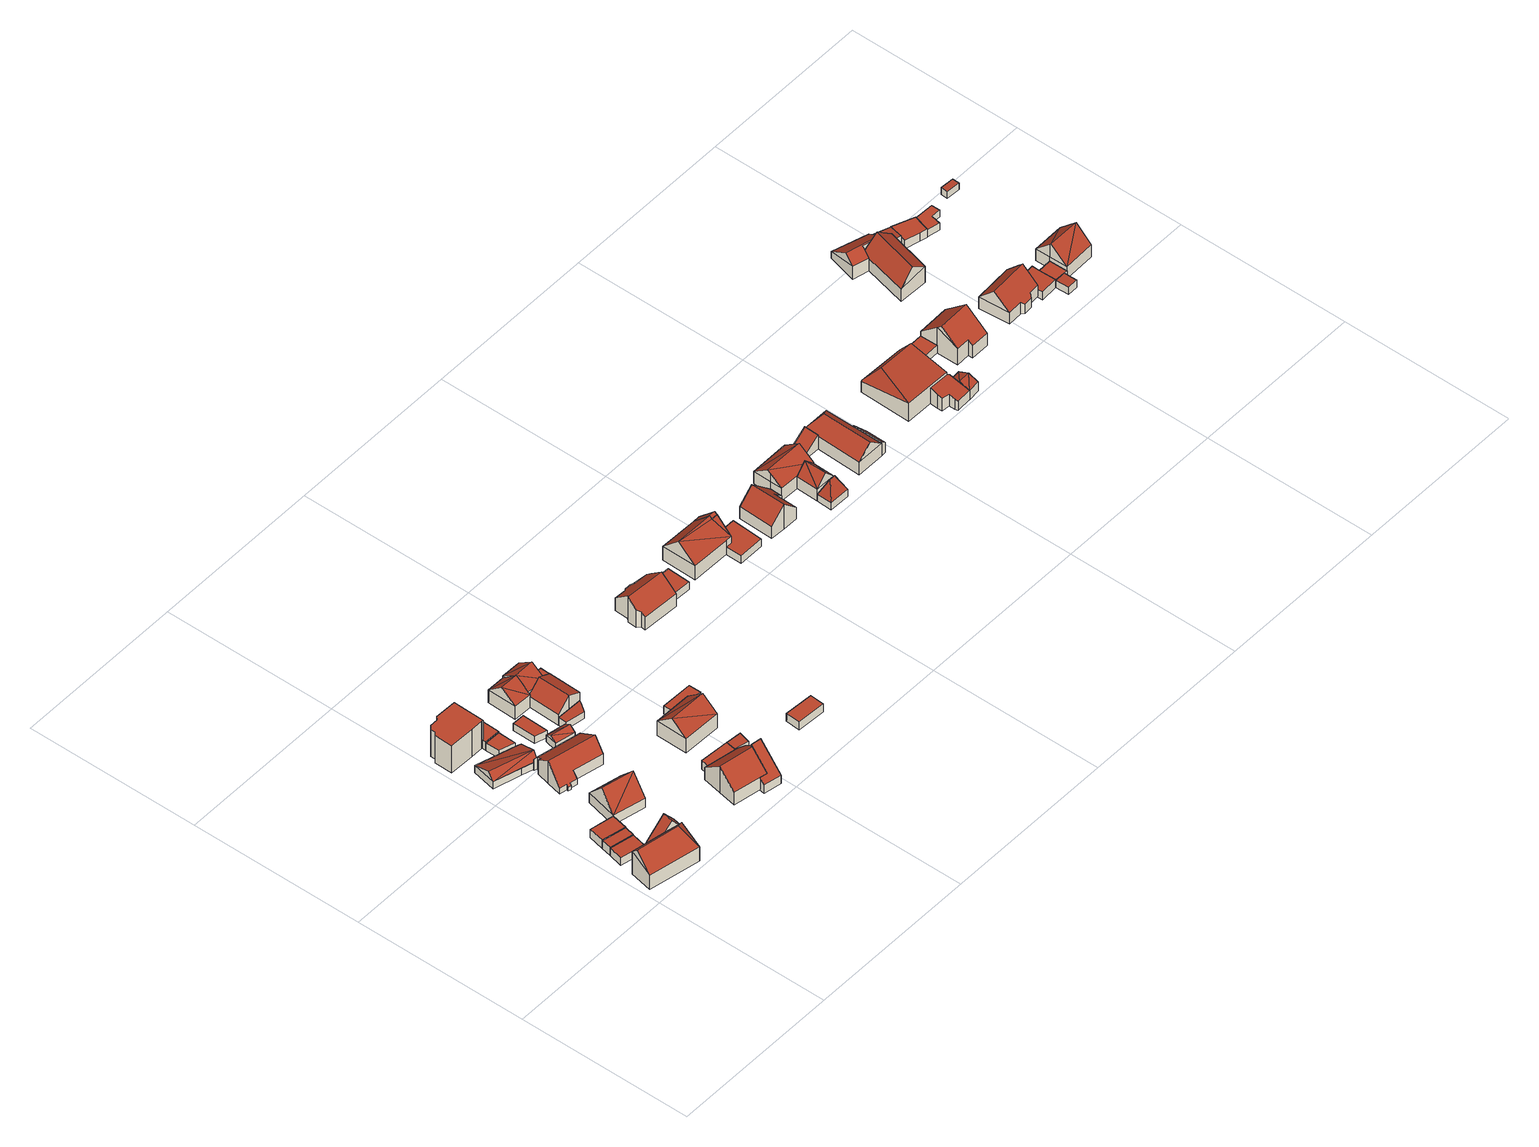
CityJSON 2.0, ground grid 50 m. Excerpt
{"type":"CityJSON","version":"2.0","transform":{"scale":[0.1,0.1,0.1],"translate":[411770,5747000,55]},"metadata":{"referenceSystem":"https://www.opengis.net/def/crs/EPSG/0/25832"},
"CityObjects":{
"building1":{"type":"Building","attributes":{"Gemeindeschluessel":"05570040","Geometrietyp2DReferenz":"3000","function":"31001_1000"},"address":[{"country":"Germany","locality":"Sendenhorst","thoroughfareNumber":"6","thoroughfareName":"Auf der Bree"}],"children":["building1-1","building1-2"]},
"building1-1":{"type":"BuildingPart","attributes":{"roofType":"5000","measuredHeight":9.35},"parents":["building1"],"geometry":[{"type":"Solid","lod":"2","boundaries":[[[[0,1,2,3,4]],[[5,6,1,0]],[[7,8,6,5]],[[4,9,0]],[[5,10,7]],[[11,12,7,10,9,4]],[[0,9,10,5]],[[13,2,1,6,8]],[[3,11,4]],[[14,13,8,7,12]],[[2,13,14,3]],[[3,14,12,11]]]],"semantics":{"surfaces":[{"type":"WallSurface"},{"type":"RoofSurface"},{"type":"GroundSurface"},{"type":"ClosureSurface"}],"values":[[0,0,0,1,0,1,1,2,0,0,3,3]]}}]},
"building1-2":{"type":"BuildingPart","attributes":{"roofType":"3100","measuredHeight":9.95},"parents":["building1"],"geometry":[{"type":"Solid","lod":"2","boundaries":[[[[15,16,13,14]],[[17,18,16,15]],[[3,2,18,17]],[[15,19,17]],[[14,12,20,19,15]],[[17,19,20,11,3]],[[16,18,2,13]],[[13,2,3,14]],[[20,12,11]],[[11,12,14,3]]]],"semantics":{"surfaces":[{"type":"WallSurface"},{"type":"RoofSurface"},{"type":"GroundSurface"},{"type":"ClosureSurface"}],"values":[[0,0,0,0,1,1,2,3,0,3]]}}]},
"building2":{"type":"Building","attributes":{"Gemeindeschluessel":"05570040","Geometrietyp2DReferenz":"3000","function":"31001_2460","roofType":"1000","measuredHeight":2.46},"geometry":[{"type":"Solid","lod":"2","boundaries":[[[[21,22,23,24]],[[25,26,22,21]],[[27,28,26,25]],[[24,23,28,27]],[[25,21,24,27]],[[22,26,28,23]]]],"semantics":{"surfaces":[{"type":"WallSurface"},{"type":"RoofSurface"},{"type":"GroundSurface"}],"values":[[0,0,0,0,1,2]]}}]},
"building3":{"type":"Building","attributes":{"Gemeindeschluessel":"05570040","Geometrietyp2DReferenz":"3000","function":"31001_9998","roofType":"1000","measuredHeight":2.59},"geometry":[{"type":"Solid","lod":"2","boundaries":[[[[29,30,22,31]],[[32,33,30,29]],[[34,26,33,32]],[[31,22,26,34]],[[32,29,31,34]],[[30,33,26,22]]]],"semantics":{"surfaces":[{"type":"WallSurface"},{"type":"RoofSurface"},{"type":"GroundSurface"}],"values":[[0,0,0,0,1,2]]}}]},
"building4":{"type":"Building","attributes":{"Gemeindeschluessel":"05570040","Geometrietyp2DReferenz":"3000","function":"31001_9998","roofType":"1000","measuredHeight":2.78},"geometry":[{"type":"Solid","lod":"2","boundaries":[[[[35,36,30,37]],[[38,39,36,35]],[[40,33,39,38]],[[37,30,33,40]],[[38,35,37,40]],[[36,39,33,30]]]],"semantics":{"surfaces":[{"type":"WallSurface"},{"type":"RoofSurface"},{"type":"GroundSurface"}],"values":[[0,0,0,0,1,2]]}}]},
"building5":{"type":"Building","attributes":{"Gemeindeschluessel":"05570040","Geometrietyp2DReferenz":"3000","function":"31001_1000","roofType":"3100","measuredHeight":8.45},"address":[{"country":"Germany","locality":"Sendenhorst","thoroughfareNumber":"4","thoroughfareName":"Auf der Bree"}],"geometry":[{"type":"Solid","lod":"2","boundaries":[[[[41,42,43,44]],[[45,46,42,41]],[[47,48,46,45]],[[44,43,48,47]],[[41,49,45]],[[47,50,44]],[[50,49,41]],[[41,44,50]],[[49,50,47]],[[47,45,49]],[[42,46,48,43]]]],"semantics":{"surfaces":[{"type":"WallSurface"},{"type":"RoofSurface"},{"type":"GroundSurface"}],"values":[[0,0,0,0,0,0,1,1,1,1,2]]}}]},
"building6":{"type":"Building","attributes":{"Gemeindeschluessel":"05570040","Geometrietyp2DReferenz":"3000","function":"31001_9998","roofType":"3100","measuredHeight":4.39},"geometry":[{"type":"Solid","lod":"2","boundaries":[[[[51,52,53,54]],[[55,56,52,51]],[[57,58,56,55]],[[59,60,58,57]],[[61,62,60,59]],[[63,64,62,61]],[[65,66,64,63]],[[54,53,66,65]],[[51,54,65,67]],[[68,67,65]],[[68,63,67]],[[69,70,57,71,67,63]],[[67,71,55,51]],[[71,57,55]],[[70,59,57]],[[70,69,61,59]],[[69,63,61]],[[68,65,63]],[[52,56,58,60,62,64,66,53]]]],"semantics":{"surfaces":[{"type":"WallSurface"},{"type":"RoofSurface"},{"type":"GroundSurface"}],"values":[[0,0,0,0,0,0,0,0,1,1,1,1,0,0,0,0,0,0,2]]}}]},
"building7":{"type":"Building","attributes":{"Gemeindeschluessel":"05570040","Geometrietyp2DReferenz":"3000","function":"31001_1000","roofType":"9999","measuredHeight":9},"address":[{"country":"Germany","locality":"Sendenhorst","thoroughfareNumber":"55a","thoroughfareName":"Adolfshöhe"}],"geometry":[{"type":"Solid","lod":"2","boundaries":[[[[72,73,74,75,76,77,78,79,80,81,82,83,84]],[[82,85,86,83]],[[81,87,85,82]],[[80,88,87,81]],[[79,89,88,80]],[[78,90,89,79]],[[77,91,90,78]],[[76,92,91,77]],[[75,93,92,76]],[[74,94,93,75]],[[73,95,94,74]],[[72,96,95,73]],[[84,97,96,72]],[[83,86,97,84]],[[85,87,88,89,90,91,92,93,94,95,96,97,86]]]],"semantics":{"surfaces":[{"type":"RoofSurface"},{"type":"WallSurface"},{"type":"GroundSurface"}],"values":[[0,1,1,1,1,1,1,1,1,1,1,1,1,1,2]]}}]},
"building8":{"type":"Building","attributes":{"Gemeindeschluessel":"05570040","Geometrietyp2DReferenz":"3000","function":"31001_9998","roofType":"1000","measuredHeight":2.4},"geometry":[{"type":"Solid","lod":"2","boundaries":[[[[98,99,100,101]],[[102,103,99,98]],[[104,105,103,102]],[[101,100,105,104]],[[102,98,101,104]],[[99,103,105,100]]]],"semantics":{"surfaces":[{"type":"WallSurface"},{"type":"RoofSurface"},{"type":"GroundSurface"}],"values":[[0,0,0,0,1,2]]}}]},
"building9":{"type":"Building","attributes":{"Gemeindeschluessel":"05570040","Geometrietyp2DReferenz":"3000","function":"31001_1000","roofType":"3100","measuredHeight":7.35},"address":[{"country":"Germany","locality":"Sendenhorst","thoroughfareNumber":"2","thoroughfareName":"Auf der Bree"}],"geometry":[{"type":"Solid","lod":"2","boundaries":[[[[106,107,108,109]],[[110,111,107,106]],[[112,113,111,110]],[[114,115,113,112]],[[116,117,115,114]],[[118,119,117,116]],[[120,121,119,118]],[[122,123,121,120]],[[124,125,123,122]],[[126,127,125,124]],[[128,129,127,126]],[[130,131,129,128]],[[132,133,131,130]],[[134,135,133,132]],[[136,137,135,134]],[[138,139,137,136]],[[140,141,139,138]],[[109,108,141,140]],[[134,132,130,128,126,124,122,120,118,136]],[[116,114,112,110,106,109,140,138,136,118]],[[107,111,113,115,117,119,121,123,125,127,129,131,133,135,137,139,141,108]]]],"semantics":{"surfaces":[{"type":"WallSurface"},{"type":"RoofSurface"},{"type":"GroundSurface"}],"values":[[0,0,0,0,0,0,0,0,0,0,0,0,0,0,0,0,0,0,1,1,2]]}}]},
"building10":{"type":"Building","attributes":{"Gemeindeschluessel":"05570040","Geometrietyp2DReferenz":"3000","function":"31001_2460","roofType":"1000","measuredHeight":2.74},"geometry":[{"type":"Solid","lod":"2","boundaries":[[[[142,95,99,143]],[[144,94,95,142]],[[145,93,94,144]],[[146,147,93,145]],[[148,103,147,146]],[[143,99,103,148]],[[146,145,144,142,143,148]],[[95,94,93,147,103,99]]]],"semantics":{"surfaces":[{"type":"WallSurface"},{"type":"RoofSurface"},{"type":"GroundSurface"}],"values":[[0,0,0,0,0,0,1,2]]}}]},
"building11":{"type":"Building","attributes":{"Gemeindeschluessel":"05570040","Geometrietyp2DReferenz":"3000","function":"31001_2460","roofType":"1000","measuredHeight":2.34},"geometry":[{"type":"Solid","lod":"2","boundaries":[[[[149,150,151,152]],[[153,154,150,149]],[[155,156,154,153]],[[152,151,156,155]],[[153,149,152,155]],[[150,154,156,151]]]],"semantics":{"surfaces":[{"type":"WallSurface"},{"type":"RoofSurface"},{"type":"GroundSurface"}],"values":[[0,0,0,0,1,2]]}}]},
"building12":{"type":"Building","attributes":{"Gemeindeschluessel":"05570040","Geometrietyp2DReferenz":"3000","function":"31001_2460","roofType":"3100","measuredHeight":3.47},"geometry":[{"type":"Solid","lod":"2","boundaries":[[[[157,158,159,160]],[[161,162,158,157]],[[163,164,162,161]],[[160,159,164,163]],[[157,165,161]],[[163,166,160]],[[165,157,160]],[[160,166,165]],[[161,165,166]],[[166,163,161]],[[158,162,164,159]]]],"semantics":{"surfaces":[{"type":"WallSurface"},{"type":"RoofSurface"},{"type":"GroundSurface"}],"values":[[0,0,0,0,0,0,1,1,1,1,2]]}}]},
"building13":{"type":"Building","attributes":{"Gemeindeschluessel":"05570040","Geometrietyp2DReferenz":"3000","function":"31001_1000","roofType":"3100","measuredHeight":8.63},"address":[{"country":"Germany","locality":"Sendenhorst","thoroughfareNumber":"5","thoroughfareName":"Auf der Bree"}],"geometry":[{"type":"Solid","lod":"2","boundaries":[[[[167,168,169,170]],[[171,172,168,167]],[[173,174,172,171]],[[175,176,174,173]],[[177,178,176,175]],[[179,180,178,177]],[[181,182,180,179]],[[183,184,182,181]],[[170,169,184,183]],[[177,175,173,171,167,170,179]],[[183,181,179,170]],[[168,172,174,176,178,180,182,184,169]]]],"semantics":{"surfaces":[{"type":"WallSurface"},{"type":"RoofSurface"},{"type":"GroundSurface"}],"values":[[0,0,0,0,0,0,0,0,0,1,1,2]]}}]},
"building14":{"type":"Building","attributes":{"Gemeindeschluessel":"05570040","Geometrietyp2DReferenz":"3000","function":"51009_1610","roofType":"2100","measuredHeight":9.09},"geometry":[{"type":"Solid","lod":"2","boundaries":[[[[185,186,178,187]],[[188,189,186,185]],[[190,191,189,188]],[[192,193,191,190]],[[181,182,193,192]],[[187,178,182,181]],[[192,190,188,185,187,181]],[[186,189,191,193,182,178]]]],"semantics":{"surfaces":[{"type":"WallSurface"},{"type":"RoofSurface"},{"type":"GroundSurface"}],"values":[[0,0,0,0,0,0,1,2]]}}]},
"building15":{"type":"Building","attributes":{"Gemeindeschluessel":"05570040","Geometrietyp2DReferenz":"3000","function":"51009_1611","roofType":"1000","measuredHeight":2.91},"geometry":[{"type":"Solid","lod":"2","boundaries":[[[[194,195,196,197]],[[198,199,195,194]],[[200,201,199,198]],[[202,172,201,200]],[[197,196,172,202]],[[200,198,194,197,202]],[[195,199,201,172,196]]]],"semantics":{"surfaces":[{"type":"WallSurface"},{"type":"RoofSurface"},{"type":"GroundSurface"}],"values":[[0,0,0,0,0,1,2]]}}]},
"building16":{"type":"Building","attributes":{"Gemeindeschluessel":"05570040","Geometrietyp2DReferenz":"3000","function":"31001_9998","roofType":"2100","measuredHeight":2.62},"geometry":[{"type":"Solid","lod":"2","boundaries":[[[[203,204,205,206]],[[207,208,204,203]],[[209,210,208,207]],[[211,212,210,209]],[[206,205,212,211]],[[209,207,203,206,211]],[[204,208,210,212,205]]]],"semantics":{"surfaces":[{"type":"WallSurface"},{"type":"RoofSurface"},{"type":"GroundSurface"}],"values":[[0,0,0,0,0,1,2]]}}]},
"building17":{"type":"Building","attributes":{"Gemeindeschluessel":"05570040","Geometrietyp2DReferenz":"3000","function":"31001_1000"},"address":[{"country":"Germany","locality":"Sendenhorst","thoroughfareNumber":"55","thoroughfareName":"Adolfshöhe"}],"children":["building17-1","building17-2","building17-3"]},
"building17-1":{"type":"BuildingPart","attributes":{"roofType":"3100","measuredHeight":6.99},"parents":["building17"],"geometry":[{"type":"Solid","lod":"2","boundaries":[[[[213,214,215,216,217]],[[218,219,214,213]],[[220,208,219,218]],[[221,222,208,220]],[[223,204,222,221]],[[224,225,204,223]],[[220,218,213,217,226,221]],[[227,228,224,223,221,226]],[[229,215,214,219,208,222,204,225,230]],[[227,226,231]],[[230,228,227,231,229]],[[216,231,226,217]],[[231,216,215,229]],[[230,225,224,228]]]],"semantics":{"surfaces":[{"type":"WallSurface"},{"type":"RoofSurface"},{"type":"GroundSurface"},{"type":"ClosureSurface"}],"values":[[0,0,0,0,0,0,1,1,2,0,3,0,3,3]]}}]},
"building17-2":{"type":"BuildingPart","attributes":{"roofType":"3100","measuredHeight":7.77},"parents":["building17"],"geometry":[{"type":"Solid","lod":"2","boundaries":[[[[232,233,234,235]],[[236,237,225,224,238]],[[235,234,237,236]],[[236,239,235]],[[240,241,242,232,235]],[[235,239,240]],[[238,243,244,245,240,239]],[[239,236,238]],[[233,230,225,237,234]],[[228,246,238,224]],[[225,230,228,224]],[[233,232,246,228,230]],[[245,241,240]],[[238,246,243]],[[244,243,246,232,242]],[[245,244,242,241]]]],"semantics":{"surfaces":[{"type":"WallSurface"},{"type":"RoofSurface"},{"type":"GroundSurface"},{"type":"ClosureSurface"}],"values":[[0,0,0,0,1,1,1,1,2,0,3,3,0,0,3,3]]}}]},
"building17-3":{"type":"BuildingPart","attributes":{"roofType":"3100","measuredHeight":7.68},"parents":["building17"],"geometry":[{"type":"Solid","lod":"2","boundaries":[[[[247,248,249,250]],[[216,215,248,247]],[[250,249,233,232,251]],[[252,250,251]],[[253,252,251]],[[254,252,253,216]],[[241,245,255,227,231,216,253]],[[254,216,247]],[[252,254,247,250]],[[248,215,229,230,233,249]],[[227,255,243,246,228]],[[229,231,227,228,230]],[[215,216,231,229]],[[242,251,232]],[[255,244,243]],[[228,246,232,233,230]],[[246,243,244,242,232]],[[251,242,241,253]],[[244,255,245]],[[242,244,245,241]]]],"semantics":{"surfaces":[{"type":"WallSurface"},{"type":"RoofSurface"},{"type":"GroundSurface"},{"type":"ClosureSurface"}],"values":[[0,0,0,1,1,1,1,0,0,2,0,3,3,0,0,3,3,0,0,3]]}}]},
"building18":{"type":"Building","attributes":{"Gemeindeschluessel":"05570040","Geometrietyp2DReferenz":"3000","function":"51009_1610","roofType":"2100","measuredHeight":2.91},"geometry":[{"type":"Solid","lod":"2","boundaries":[[[[256,199,201,257]],[[258,259,199,256]],[[260,261,259,258]],[[257,201,261,260]],[[258,256,257,260]],[[199,259,261,201]]]],"semantics":{"surfaces":[{"type":"WallSurface"},{"type":"RoofSurface"},{"type":"GroundSurface"}],"values":[[0,0,0,0,1,2]]}}]},
"building19":{"type":"Building","attributes":{"Gemeindeschluessel":"05570040","Geometrietyp2DReferenz":"3000","function":"31001_1000","roofType":"5000","measuredHeight":8.51},"address":[{"country":"Germany","locality":"Sendenhorst","thoroughfareNumber":"3","thoroughfareName":"Auf der Bree"}],"geometry":[{"type":"Solid","lod":"2","boundaries":[[[[262,263,264,265]],[[266,267,263,262]],[[268,269,267,266]],[[265,264,269,268]],[[270,265,268]],[[268,271,270]],[[262,270,271]],[[271,266,262]],[[265,270,262]],[[266,271,268]],[[263,267,269,264]]]],"semantics":{"surfaces":[{"type":"WallSurface"},{"type":"RoofSurface"},{"type":"GroundSurface"}],"values":[[0,0,0,0,1,1,1,1,0,0,2]]}}]},
"building20":{"type":"Building","attributes":{"Gemeindeschluessel":"05570040","Geometrietyp2DReferenz":"3000","function":"31001_1000","roofType":"1000","measuredHeight":3.16},"geometry":[{"type":"Solid","lod":"2","boundaries":[[[[272,273,274,275]],[[276,277,273,272]],[[278,279,277,276]],[[280,281,279,278]],[[275,274,281,280]],[[278,276,272,275,280]],[[273,277,279,281,274]]]],"semantics":{"surfaces":[{"type":"WallSurface"},{"type":"RoofSurface"},{"type":"GroundSurface"}],"values":[[0,0,0,0,0,1,2]]}}]},
"building21":{"type":"Building","attributes":{"Gemeindeschluessel":"05570040","Geometrietyp2DReferenz":"3000","function":"31001_2460","roofType":"1000","measuredHeight":2.75},"geometry":[{"type":"Solid","lod":"2","boundaries":[[[[282,283,284,285]],[[286,287,283,282]],[[288,289,287,286]],[[290,291,289,288]],[[285,284,291,290]],[[288,286,282,285,290]],[[283,287,289,291,284]]]],"semantics":{"surfaces":[{"type":"WallSurface"},{"type":"RoofSurface"},{"type":"GroundSurface"}],"values":[[0,0,0,0,0,1,2]]}}]},
"building22":{"type":"Building","attributes":{"Gemeindeschluessel":"05570040","Geometrietyp2DReferenz":"3000","function":"31001_1310","roofType":"1000","measuredHeight":2.52},"geometry":[{"type":"Solid","lod":"2","boundaries":[[[[292,293,294,295]],[[296,297,293,292]],[[298,299,297,296]],[[295,294,299,298]],[[296,292,295,298]],[[293,297,299,294]]]],"semantics":{"surfaces":[{"type":"WallSurface"},{"type":"RoofSurface"},{"type":"GroundSurface"}],"values":[[0,0,0,0,1,2]]}}]},
"building23":{"type":"Building","attributes":{"Gemeindeschluessel":"05570040","Geometrietyp2DReferenz":"3000","function":"31001_1000","roofType":"3100","measuredHeight":8.07},"address":[{"country":"Germany","locality":"Sendenhorst","thoroughfareNumber":"53a","thoroughfareName":"Adolfshöhe"}],"geometry":[{"type":"Solid","lod":"2","boundaries":[[[[300,301,302,303]],[[304,305,301,300]],[[306,307,305,304]],[[308,309,307,306]],[[310,311,309,308]],[[312,313,311,310]],[[314,315,313,312]],[[316,317,315,314]],[[318,319,317,316]],[[320,321,319,318]],[[322,323,321,320]],[[324,325,323,322]],[[326,327,325,324]],[[328,329,327,326]],[[330,331,329,328]],[[303,302,331,330]],[[324,322,320,318,316,314,312,326]],[[310,308,306,304,300,303,330,328,326,312]],[[301,305,307,309,311,313,315,317,319,321,323,325,327,329,331,302]]]],"semantics":{"surfaces":[{"type":"WallSurface"},{"type":"RoofSurface"},{"type":"GroundSurface"}],"values":[[0,0,0,0,0,0,0,0,0,0,0,0,0,0,0,0,1,1,2]]}}]},
"building24":{"type":"Building","attributes":{"Gemeindeschluessel":"05570040","Geometrietyp2DReferenz":"3000","function":"31001_2460","roofType":"1000","measuredHeight":2.49},"geometry":[{"type":"Solid","lod":"2","boundaries":[[[[332,311,315,333]],[[334,335,311,332]],[[336,337,335,334]],[[333,315,337,336]],[[334,332,333,336]],[[311,335,337,315]]]],"semantics":{"surfaces":[{"type":"WallSurface"},{"type":"RoofSurface"},{"type":"GroundSurface"}],"values":[[0,0,0,0,1,2]]}}]},
"building25":{"type":"Building","attributes":{"Gemeindeschluessel":"05570040","Geometrietyp2DReferenz":"3000","function":"31001_1000","roofType":"5000","measuredHeight":9.53},"address":[{"country":"Germany","locality":"Sendenhorst","thoroughfareNumber":"53","thoroughfareName":"Adolfshöhe"}],"geometry":[{"type":"Solid","lod":"2","boundaries":[[[[338,339,340,341]],[[342,343,339,338]],[[344,345,343,342]],[[346,347,345,344]],[[348,349,347,346]],[[350,351,349,348]],[[341,340,351,350]],[[344,342,352,353]],[[346,353,352]],[[350,346,352]],[[350,352,338]],[[338,341,350]],[[346,350,348]],[[344,353,346]],[[338,352,342]],[[339,343,345,347,349,351,340]]]],"semantics":{"surfaces":[{"type":"WallSurface"},{"type":"RoofSurface"},{"type":"GroundSurface"}],"values":[[0,0,0,0,0,0,0,1,1,1,1,1,1,0,0,2]]}}]},
"building26":{"type":"Building","attributes":{"Gemeindeschluessel":"05570040","Geometrietyp2DReferenz":"3000","function":"51009_1610","roofType":"3100","measuredHeight":9.4},"geometry":[{"type":"Solid","lod":"2","boundaries":[[[[354,355,345,344]],[[348,349,355,354]],[[346,347,349,348]],[[344,345,347,346]],[[354,356,348]],[[346,357,344]],[[344,357,356,354]],[[348,356,357,346]],[[355,349,347,345]]]],"semantics":{"surfaces":[{"type":"WallSurface"},{"type":"RoofSurface"},{"type":"GroundSurface"}],"values":[[0,0,0,0,0,0,1,1,2]]}}]},
"building27":{"type":"Building","attributes":{"Gemeindeschluessel":"05570040","Geometrietyp2DReferenz":"3000","function":"31001_2460","roofType":"1000","measuredHeight":2.54},"geometry":[{"type":"Solid","lod":"2","boundaries":[[[[358,351,340,359]],[[360,349,351,358]],[[361,362,349,360]],[[363,364,362,361]],[[365,366,364,363]],[[359,340,366,365]],[[363,361,360,358,359,365]],[[351,349,362,364,366,340]]]],"semantics":{"surfaces":[{"type":"WallSurface"},{"type":"RoofSurface"},{"type":"GroundSurface"}],"values":[[0,0,0,0,0,0,1,2]]}}]},
"building28":{"type":"Building","attributes":{"Gemeindeschluessel":"05570040","Geometrietyp2DReferenz":"3000","function":"31001_1000","roofType":"3100","measuredHeight":8.07},"address":[{"country":"Germany","locality":"Sendenhorst","thoroughfareNumber":"51a","thoroughfareName":"Adolfshöhe"}],"geometry":[{"type":"Solid","lod":"2","boundaries":[[[[367,368,369,370]],[[371,372,368,367]],[[373,374,372,371]],[[375,376,374,373]],[[377,378,376,375]],[[379,380,378,377]],[[381,382,380,379]],[[370,369,382,381]],[[375,373,371,377]],[[367,370,381,379,377,371]],[[368,372,374,376,378,380,382,369]]]],"semantics":{"surfaces":[{"type":"WallSurface"},{"type":"RoofSurface"},{"type":"GroundSurface"}],"values":[[0,0,0,0,0,0,0,0,1,1,2]]}}]},
"building29":{"type":"Building","attributes":{"Gemeindeschluessel":"05570040","Geometrietyp2DReferenz":"3000","function":"31001_2460","roofType":"5000","measuredHeight":7.07},"geometry":[{"type":"Solid","lod":"2","boundaries":[[[[383,384,385,386]],[[387,388,384,383]],[[389,390,388,387]],[[386,385,390,389]],[[389,387,391]],[[391,387,383,392]],[[383,386,392]],[[392,386,389,391]],[[384,388,390,385]]]],"semantics":{"surfaces":[{"type":"WallSurface"},{"type":"RoofSurface"},{"type":"GroundSurface"}],"values":[[0,0,0,0,1,1,1,1,2]]}}]},
"building30":{"type":"Building","attributes":{"Gemeindeschluessel":"05570040","Geometrietyp2DReferenz":"3000","function":"31001_1000"},"address":[{"country":"Germany","locality":"Sendenhorst","thoroughfareNumber":"51","thoroughfareName":"Adolfshöhe"}],"children":["building30-1","building30-2"]},
"building30-1":{"type":"BuildingPart","attributes":{"roofType":"3100","measuredHeight":7.04},"parents":["building30"],"geometry":[{"type":"Solid","lod":"2","boundaries":[[[[393,394,395,396]],[[397,398,394,393]],[[399,400,398,397]],[[393,401,397]],[[396,402,403,401]],[[401,393,396]],[[403,404,399,397]],[[397,401,403]],[[394,398,400,395]],[[400,399,396,395]],[[402,404,403]],[[402,396,399,404]]]],"semantics":{"surfaces":[{"type":"WallSurface"},{"type":"RoofSurface"},{"type":"GroundSurface"},{"type":"ClosureSurface"}],"values":[[0,0,0,0,1,1,1,1,2,3,0,3]]}}]},
"building30-2":{"type":"BuildingPart","attributes":{"roofType":"3100","measuredHeight":7.54},"parents":["building30"],"geometry":[{"type":"Solid","lod":"2","boundaries":[[[[405,396,395,406,407]],[[408,409,400,399,410]],[[411,412,409,408]],[[413,414,412,411]],[[407,406,414,413]],[[415,407,413]],[[416,415,413]],[[415,416,405]],[[417,408,410,404,402,405,416]],[[417,411,408]],[[417,416,413,411]],[[415,405,407]],[[395,400,409,412,414,406]],[[404,410,399]],[[405,402,396]],[[400,395,396,399]],[[396,402,404,399]]]],"semantics":{"surfaces":[{"type":"WallSurface"},{"type":"RoofSurface"},{"type":"GroundSurface"},{"type":"ClosureSurface"}],"values":[[0,0,0,0,0,1,1,1,1,0,0,0,2,0,0,3,3]]}}]},
"building31":{"type":"Building","attributes":{"Gemeindeschluessel":"05570040","Geometrietyp2DReferenz":"3000","function":"31001_2460","roofType":"2100","measuredHeight":4.64},"geometry":[{"type":"Solid","lod":"2","boundaries":[[[[418,419,420,421]],[[422,423,419,418]],[[424,425,423,422]],[[421,420,425,424]],[[422,418,421,424]],[[419,423,425,420]]]],"semantics":{"surfaces":[{"type":"WallSurface"},{"type":"RoofSurface"},{"type":"GroundSurface"}],"values":[[0,0,0,0,1,2]]}}]},
"building32":{"type":"Building","attributes":{"Gemeindeschluessel":"05570040","Geometrietyp2DReferenz":"3000","function":"31001_1000"},"address":[{"country":"Germany","locality":"Sendenhorst","thoroughfareNumber":"49","thoroughfareName":"Adolfshöhe"}],"children":["building32-1","building32-2"]},
"building32-1":{"type":"BuildingPart","attributes":{"roofType":"5000","measuredHeight":7.79},"parents":["building32"],"geometry":[{"type":"Solid","lod":"2","boundaries":[[[[426,427,428,429]],[[430,431,432,433]],[[434,435,431,430]],[[436,437,435,434]],[[429,428,437,436]],[[438,433,426,429,439]],[[429,436,439]],[[434,430,438,439,436]],[[438,430,433]],[[427,432,431,435,437,428]],[[427,426,433,432]]]],"semantics":{"surfaces":[{"type":"WallSurface"},{"type":"RoofSurface"},{"type":"GroundSurface"},{"type":"ClosureSurface"}],"values":[[0,0,0,0,0,1,1,1,0,2,3]]}}]},
"building32-2":{"type":"BuildingPart","attributes":{"roofType":"2100","measuredHeight":4.53},"parents":["building32"],"geometry":[{"type":"Solid","lod":"2","boundaries":[[[[440,441,427,426,442]],[[443,444,441,440]],[[445,433,432,444,443]],[[443,440,442,445]],[[441,444,432,427]],[[433,445,442,426]],[[427,432,433,426]]]],"semantics":{"surfaces":[{"type":"WallSurface"},{"type":"RoofSurface"},{"type":"GroundSurface"},{"type":"ClosureSurface"}],"values":[[0,0,0,1,2,0,3]]}}]},
"building33":{"type":"Building","attributes":{"Gemeindeschluessel":"05570040","Geometrietyp2DReferenz":"3000","function":"31001_1000","roofType":"5000","measuredHeight":7.98},"address":[{"country":"Germany","locality":"Sendenhorst","thoroughfareNumber":"47","thoroughfareName":"Adolfshöhe"}],"geometry":[{"type":"Solid","lod":"2","boundaries":[[[[446,447,448,449]],[[450,451,447,446]],[[452,453,451,450]],[[449,448,453,452]],[[454,450,446,455]],[[456,455,446,449]],[[456,452,454,455]],[[450,454,452]],[[452,456,449]],[[447,451,453,448]]]],"semantics":{"surfaces":[{"type":"WallSurface"},{"type":"RoofSurface"},{"type":"GroundSurface"}],"values":[[0,0,0,0,1,1,1,0,0,2]]}}]},
"building34":{"type":"Building","attributes":{"Gemeindeschluessel":"05570040","Geometrietyp2DReferenz":"3000","function":"51009_1610","roofType":"2100","measuredHeight":5.21},"geometry":[{"type":"Solid","lod":"2","boundaries":[[[[457,458,459,460]],[[461,462,458,457]],[[463,464,462,461]],[[465,466,464,463]],[[467,468,466,465]],[[469,470,468,467]],[[471,472,470,469]],[[473,474,472,471]],[[460,459,474,473]],[[471,469,467,465,463,461,457,460,473]],[[458,462,464,466,468,470,472,474,459]]]],"semantics":{"surfaces":[{"type":"WallSurface"},{"type":"RoofSurface"},{"type":"GroundSurface"}],"values":[[0,0,0,0,0,0,0,0,0,1,2]]}}]},
"building35":{"type":"Building","attributes":{"Gemeindeschluessel":"05570040","Geometrietyp2DReferenz":"3000","function":"31001_2460","roofType":"3100","measuredHeight":4.37},"geometry":[{"type":"Solid","lod":"2","boundaries":[[[[475,476,477,478]],[[479,480,476,475]],[[481,482,480,479]],[[478,477,482,481]],[[475,483,479]],[[481,484,478]],[[475,478,484]],[[484,483,475]],[[483,484,481]],[[481,479,483]],[[476,480,482,477]]]],"semantics":{"surfaces":[{"type":"WallSurface"},{"type":"RoofSurface"},{"type":"GroundSurface"}],"values":[[0,0,0,0,0,0,1,1,1,1,2]]}}]},
"building36":{"type":"Building","attributes":{"Gemeindeschluessel":"05570040","Geometrietyp2DReferenz":"3000","function":"31001_2460","roofType":"1000","measuredHeight":2.5},"geometry":[{"type":"Solid","lod":"2","boundaries":[[[[485,486,487,488]],[[489,490,486,485]],[[491,492,490,489]],[[488,487,492,491]],[[489,485,488,491]],[[486,490,492,487]]]],"semantics":{"surfaces":[{"type":"WallSurface"},{"type":"RoofSurface"},{"type":"GroundSurface"}],"values":[[0,0,0,0,1,2]]}}]},
"building37":{"type":"Building","attributes":{"Gemeindeschluessel":"05570040","Geometrietyp2DReferenz":"3000","function":"31001_1000","roofType":"5000","measuredHeight":9.56},"address":[{"country":"Germany","locality":"Sendenhorst","thoroughfareNumber":"45","thoroughfareName":"Adolfshöhe"}],"geometry":[{"type":"Solid","lod":"2","boundaries":[[[[493,494,487,495]],[[496,497,494,493]],[[498,499,497,496]],[[500,501,499,498]],[[502,503,501,500]],[[504,486,503,502]],[[495,487,486,504]],[[505,493,495,504,506]],[[496,505,506,502,500,498]],[[493,505,496]],[[502,506,504]],[[494,497,499,501,503,486,487]]]],"semantics":{"surfaces":[{"type":"WallSurface"},{"type":"RoofSurface"},{"type":"GroundSurface"}],"values":[[0,0,0,0,0,0,0,1,1,0,0,2]]}}]},
"building38":{"type":"Building","attributes":{"Gemeindeschluessel":"05570040","Geometrietyp2DReferenz":"3000","function":"31001_1000","roofType":"5000","measuredHeight":8.53},"address":[{"country":"Germany","locality":"Sendenhorst","thoroughfareNumber":"38","thoroughfareName":"Adolfshöhe"}],"geometry":[{"type":"Solid","lod":"2","boundaries":[[[[507,508,509,510]],[[511,512,508,507]],[[513,514,512,511]],[[515,516,514,513]],[[517,518,516,515]],[[510,509,518,517]],[[513,511,519,520,515]],[[519,507,510,517,520]],[[515,520,517]],[[507,519,511]],[[508,512,514,516,518,509]]]],"semantics":{"surfaces":[{"type":"WallSurface"},{"type":"RoofSurface"},{"type":"GroundSurface"}],"values":[[0,0,0,0,0,0,1,1,0,0,2]]}}]},
"building39":{"type":"Building","attributes":{"Gemeindeschluessel":"05570040","Geometrietyp2DReferenz":"3000","function":"31001_9998","roofType":"5000","measuredHeight":6.7},"geometry":[{"type":"Solid","lod":"2","boundaries":[[[[521,522,523,524]],[[525,526,522,521]],[[527,528,526,525]],[[510,529,528,527]],[[530,531,529,510]],[[524,523,531,530]],[[525,532,533,530,510,527]],[[521,524,533,532]],[[530,533,524]],[[521,532,525]],[[522,526,528,529,531,523]]]],"semantics":{"surfaces":[{"type":"WallSurface"},{"type":"RoofSurface"},{"type":"GroundSurface"}],"values":[[0,0,0,0,0,0,1,1,0,0,2]]}}]},
"building40":{"type":"Building","attributes":{"Gemeindeschluessel":"05570040","Geometrietyp2DReferenz":"3000","function":"31001_1000","roofType":"5000","measuredHeight":8.22},"address":[{"country":"Germany","locality":"Sendenhorst","thoroughfareNumber":"43a","thoroughfareName":"Adolfshöhe"}],"geometry":[{"type":"Solid","lod":"2","boundaries":[[[[534,535,536,537]],[[538,539,535,534]],[[540,541,539,538]],[[542,543,541,540]],[[544,545,543,542]],[[546,547,545,544]],[[548,549,547,546]],[[550,551,549,548]],[[537,536,551,550]],[[538,534,537,552,553]],[[553,552,550,548,546,544,542,540]],[[550,552,537]],[[538,553,540]],[[535,539,541,543,545,547,549,551,536]]]],"semantics":{"surfaces":[{"type":"WallSurface"},{"type":"RoofSurface"},{"type":"GroundSurface"}],"values":[[0,0,0,0,0,0,0,0,0,1,1,0,0,2]]}}]},
"building41":{"type":"Building","attributes":{"Gemeindeschluessel":"05570040","Geometrietyp2DReferenz":"3000","function":"51009_1610","roofType":"2100","measuredHeight":3.18},"geometry":[{"type":"Solid","lod":"2","boundaries":[[[[554,522,526,555]],[[556,557,522,554]],[[558,559,557,556]],[[560,561,559,558]],[[555,526,561,560]],[[558,556,554,555,560]],[[522,557,559,561,526]]]],"semantics":{"surfaces":[{"type":"WallSurface"},{"type":"RoofSurface"},{"type":"GroundSurface"}],"values":[[0,0,0,0,0,1,2]]}}]},
"building42":{"type":"Building","attributes":{"Gemeindeschluessel":"05570040","Geometrietyp2DReferenz":"3000","function":"31001_2460","roofType":"1000","measuredHeight":2.61},"geometry":[{"type":"Solid","lod":"2","boundaries":[[[[562,563,564,565]],[[566,567,563,562]],[[568,541,567,566]],[[569,539,541,568]],[[570,571,539,569]],[[572,573,571,570]],[[565,564,573,572]],[[570,569,568,566,562,565,572]],[[563,567,541,539,571,573,564]]]],"semantics":{"surfaces":[{"type":"WallSurface"},{"type":"RoofSurface"},{"type":"GroundSurface"}],"values":[[0,0,0,0,0,0,0,1,2]]}}]},
"building43":{"type":"Building","attributes":{"Gemeindeschluessel":"05570040","Geometrietyp2DReferenz":"3000","function":"31001_9998","roofType":"2100","measuredHeight":2.53},"geometry":[{"type":"Solid","lod":"2","boundaries":[[[[574,575,576,577]],[[578,579,575,574]],[[580,581,579,578]],[[577,576,581,580]],[[578,574,577,580]],[[575,579,581,576]]]],"semantics":{"surfaces":[{"type":"WallSurface"},{"type":"RoofSurface"},{"type":"GroundSurface"}],"values":[[0,0,0,0,1,2]]}}]},
"building44":{"type":"Building","attributes":{"Gemeindeschluessel":"05570040","Geometrietyp2DReferenz":"3000","function":"31001_9998","roofType":"1000","measuredHeight":2.73},"geometry":[{"type":"Solid","lod":"2","boundaries":[[[[582,557,583,584]],[[585,586,557,582]],[[587,588,586,585]],[[589,590,588,587]],[[584,583,590,589]],[[587,585,582,584,589]],[[557,586,588,590,583]]]],"semantics":{"surfaces":[{"type":"WallSurface"},{"type":"RoofSurface"},{"type":"GroundSurface"}],"values":[[0,0,0,0,0,1,2]]}}]},
"building45":{"type":"Building","attributes":{"Gemeindeschluessel":"05570040","Geometrietyp2DReferenz":"3000","function":"51009_1611","roofType":"1000","measuredHeight":2.5},"geometry":[{"type":"Solid","lod":"2","boundaries":[[[[591,564,592,593]],[[594,573,564,591]],[[595,596,573,594]],[[597,598,596,595]],[[599,600,598,597]],[[593,592,600,599]],[[597,595,594,591,593,599]],[[564,573,596,598,600,592]]]],"semantics":{"surfaces":[{"type":"WallSurface"},{"type":"RoofSurface"},{"type":"GroundSurface"}],"values":[[0,0,0,0,0,0,1,2]]}}]},
"building46":{"type":"Building","attributes":{"Gemeindeschluessel":"05570040","Geometrietyp2DReferenz":"3000","function":"51009_1610","roofType":"1000","measuredHeight":2.38},"geometry":[{"type":"Solid","lod":"2","boundaries":[[[[601,602,603,604]],[[605,606,602,601]],[[607,608,606,605]],[[609,610,608,607]],[[611,612,610,609]],[[604,603,612,611]],[[609,607,605,601,604,611]],[[602,606,608,610,612,603]]]],"semantics":{"surfaces":[{"type":"WallSurface"},{"type":"RoofSurface"},{"type":"GroundSurface"}],"values":[[0,0,0,0,0,0,1,2]]}}]},
"building47":{"type":"Building","attributes":{"Gemeindeschluessel":"05570040","Geometrietyp2DReferenz":"3000","function":"31001_1000","roofType":"3100","measuredHeight":8.56},"address":[{"country":"Germany","locality":"Sendenhorst","thoroughfareNumber":"43","thoroughfareName":"Adolfshöhe"}],"geometry":[{"type":"Solid","lod":"2","boundaries":[[[[613,614,615,616]],[[617,598,614,613]],[[618,596,598,617]],[[619,620,596,618]],[[616,615,620,619]],[[621,622,616]],[[616,619,623,621]],[[617,613,622]],[[622,621,617]],[[623,619,618]],[[621,623,618,617]],[[622,613,616]],[[614,598,596,620,615]]]],"semantics":{"surfaces":[{"type":"WallSurface"},{"type":"RoofSurface"},{"type":"GroundSurface"}],"values":[[0,0,0,0,0,1,1,1,1,0,0,0,2]]}}]},
"building48":{"type":"Building","attributes":{"Gemeindeschluessel":"05570040","Geometrietyp2DReferenz":"3000","function":"31001_9998","roofType":"2100","measuredHeight":2.39},"geometry":[{"type":"Solid","lod":"2","boundaries":[[[[624,625,626,627]],[[628,629,625,624]],[[630,631,629,628]],[[627,626,631,630]],[[628,624,627,630]],[[625,629,631,626]]]],"semantics":{"surfaces":[{"type":"WallSurface"},{"type":"RoofSurface"},{"type":"GroundSurface"}],"values":[[0,0,0,0,1,2]]}}]}
},
"vertices":[
[152,5,76],[152,5,30],[165,70,30],[165,70,93],[165,70,105],[5,34,76],[5,34,30],[18,98,105],[18,98,30],[138,56,123],[14,80,123],[155,71,105],[116,79,105],[84,85,30],[84,85,67],
[90,116,67],[90,116,30],[171,100,93],[171,100,30],[142,106,129],[137,75,129],
[32,177,54],[32,177,29],[23,137,29],[23,137,54],[100,163,54],[100,163,29],[91,123,54],[91,123,29],
[38,206,55],[38,206,29],[32,177,55],[106,192,55],[106,192,29],[100,163,55],
[47,251,57],[47,251,29],[38,206,57],[115,237,57],[115,237,29],[106,192,57],
[228,307,59],[228,307,28],[136,328,28],[136,328,59],[207,216,59],[207,216,28],[115,237,59],[115,237,28],[217,261,113],[126,282,113],
[164,559,51],[164,559,29],[157,562,29],[157,562,51],[146,494,51],[146,494,29],[146,493,51],[146,493,29],[135,496,51],[135,496,29],[103,506,51],[103,506,29],[26,528,51],[26,528,29],[40,596,51],[40,596,29],[151,509,73],[29,545,73],[103,506,52],[135,496,52],[146,494,53],
[110,634,119],[112,634,119],[115,633,119],[116,703,119],[117,723,119],[55,725,119],[47,717,119],[24,717,119],[14,709,119],[14,695,119],[5,687,119],[4,636,119],[76,634,119],[5,687,29],[4,636,29],[14,695,29],[14,709,29],[24,717,29],[47,717,29],[55,725,29],[117,723,29],[116,703,29],[115,633,29],[112,634,29],[110,634,29],[76,634,29],
[112,623,53],[112,623,29],[112,584,29],[112,584,53],[158,622,53],[158,622,29],[157,571,53],[157,571,29],
[143,391,46],[143,391,28],[163,387,28],[163,387,46],[142,387,40],[142,387,28],[133,389,41],[133,389,28],[134,394,47],[134,394,28],[113,398,47],[113,398,28],[123,442,101],[123,442,28],[131,479,75],[131,479,28],[139,477,75],[139,477,28],[143,492,65],[143,492,28],[134,494,65],[134,494,28],[135,496,63],[135,496,28],[146,493,64],[146,493,28],[146,494,63],[146,494,28],[271,468,63],[271,468,28],[260,413,101],[260,413,28],[253,383,63],[253,383,28],[166,401,63],[166,401,28],
[112,634,57],[112,623,57],[115,633,57],[116,703,57],[160,702,57],[160,702,29],[158,622,57],
[239,615,52],[239,615,28],[204,616,28],[204,616,52],[237,540,52],[237,540,28],[203,550,52],[203,550,28],
[282,523,50],[282,523,27],[226,534,27],[226,534,50],[275,487,50],[275,487,27],[218,499,50],[218,499,27],[279,505,62],[222,517,62],
[367,168,69],[367,168,28],[357,115,28],[357,115,114],[465,150,69],[465,150,28],[475,135,80],[475,135,28],[470,112,99],[470,112,28],[456,102,110],[456,102,28],[455,97,114],[455,97,28],[445,44,69],[445,44,28],[347,62,69],[347,62,28],
[485,97,119],[485,97,28],[456,102,119],[471,23,56],[471,23,28],[421,32,56],[421,32,28],[424,48,69],[424,48,28],
[389,196,57],[389,196,28],[383,165,28],[383,165,57],[472,190,57],[472,190,28],[468,165,57],[468,165,28],[465,150,57],
[287,547,52],[287,547,26],[288,525,26],[288,525,49],[362,545,52],[362,545,26],[357,537,51],[357,537,26],[343,516,47],[343,516,26],
[364,639,79],[364,639,26],[347,639,26],[347,639,74],[347,639,87],[362,547,79],[362,547,26],[362,545,79],[325,546,96],[325,546,26],[287,547,61],[289,636,61],[289,636,26],[327,640,96],[303,640,74],[289,641,61],[327,640,26],[289,641,26],[327,640,74],
[291,721,68],[291,721,26],[239,721,26],[239,721,68],[237,638,68],[237,638,26],[289,636,68],[238,679,104],[290,679,104],[290,680,103],[291,714,74],[289,641,72],[289,643,74],[290,657,86],[289,641,68],
[348,679,74],[348,679,26],[349,720,26],[349,720,74],[291,721,74],[348,680,103],[290,681,103],[348,679,102],[289,641,74],
[472,190,56],[468,165,52],[516,185,57],[516,185,28],[511,155,52],[511,155,28],
[518,257,73],[518,257,26],[519,347,26],[519,347,73],[408,259,73],[408,259,26],[409,349,73],[409,349,26],[519,302,111],[409,303,111],
[348,679,61],[348,679,29],[347,639,29],[347,639,61],[378,678,61],[378,678,29],[377,639,61],[377,639,29],[364,639,61],[364,639,29],
[474,383,52],[474,383,25],[474,348,25],[474,348,52],[564,381,52],[564,381,25],[564,346,52],[564,346,25],[519,347,52],[519,347,25],
[721,141,52],[721,141,26],[639,147,26],[639,147,52],[718,100,52],[718,100,26],[636,106,52],[636,106,26],
[706,694,60],[706,694,25],[698,687,25],[698,687,66],[723,694,60],[723,694,25],[730,686,66],[730,686,25],[771,683,66],[771,683,25],[771,669,77],[771,669,25],[769,636,106],[769,636,25],[767,603,79],[767,603,25],[766,588,66],[766,588,25],[659,594,66],[659,594,25],[660,607,76],[660,607,25],[652,615,83],[652,615,25],[654,642,106],[654,642,25],[655,642,106],[655,642,25],[662,649,100],[662,649,25],[664,689,66],[664,689,25],
[771,669,50],[767,603,50],[830,666,50],[830,666,25],[827,600,50],[827,600,25],
[862,611,69],[862,611,24],[972,609,24],[972,609,69],[863,711,69],[863,711,24],[973,709,69],[973,709,24],[972,653,113],[972,653,24],[992,653,113],[992,653,24],[991,609,69],[991,609,24],[862,661,119],[972,659,119],
[993,709,69],[993,709,24],[992,660,118],[972,661,118],
[991,609,49],[972,609,49],[992,653,49],[1050,652,49],[1050,652,24],[1045,562,49],[1045,562,24],[972,563,49],[972,563,24],
[1168,559,61],[1168,559,23],[1169,626,23],[1169,626,62],[1125,560,104],[1125,560,23],[1082,561,61],[1082,561,23],[1085,661,62],[1085,661,23],[1127,660,104],[1127,660,23],[1195,659,37],[1195,659,23],[1194,625,37],[1194,625,23],
[1248,561,42],[1248,561,19],[1247,518,19],[1247,518,42],[1307,560,42],[1307,560,19],[1306,517,42],[1306,517,19],[1284,539,90],[1269,539,90],
[1307,560,58],[1307,560,20],[1308,623,20],[1308,623,58],[1248,561,58],[1248,561,20],[1249,624,58],[1249,624,20],[1277,560,90],[1305,623,61],[1278,624,90],[1252,624,61],
[1308,623,61],[1309,711,20],[1309,711,61],[1194,625,61],[1194,625,20],[1249,624,61],[1195,659,61],[1195,659,20],[1196,712,61],[1196,712,20],[1309,667,95],[1195,668,95],[1195,659,88],
[1339,670,36],[1339,670,20],[1381,670,20],[1381,670,66],[1340,711,37],[1340,711,20],[1382,711,66],[1382,711,20],
[1459,626,60],[1459,626,19],[1460,711,19],[1460,711,60],[1377,542,60],[1377,542,19],[1459,542,19],[1459,542,60],[1381,670,60],[1381,670,19],[1382,711,60],[1382,711,19],[1418,542,97],[1420,684,96],
[1475,602,51],[1475,602,19],[1459,626,65],[1473,542,52],[1473,542,19],[1459,542,65],
[1588,566,77],[1588,566,18],[1724,564,18],[1724,564,77],[1591,714,53],[1591,714,18],[1729,712,53],[1729,712,18],[1592,714,55],[1620,678,98],[1728,676,98],
[1687,507,52],[1687,507,20],[1688,500,20],[1688,500,50],[1686,525,58],[1686,525,20],[1663,528,60],[1663,528,20],[1663,541,64],[1663,541,20],[1664,565,72],[1664,565,20],[1724,564,70],[1724,564,20],[1729,560,69],[1729,560,20],[1733,502,50],[1733,502,20],
[1733,502,49],[1733,502,19],[1768,505,19],[1768,505,49],[1729,560,49],[1729,560,19],[1765,562,49],[1765,562,19],[1731,531,63],[1766,533,63],
[1805,661,42],[1805,661,17],[1804,711,17],[1804,711,42],[1758,660,42],[1758,660,17],[1759,710,42],[1759,710,17],
[1897,713,56],[1897,713,17],[1804,711,56],[1899,587,57],[1899,587,17],[1845,587,57],[1845,587,17],[1845,600,68],[1845,600,17],[1805,599,69],[1805,599,17],[1805,661,101],[1898,650,113],[1805,648,113],
[1917,981,56],[1917,981,16],[1912,959,16],[1912,959,56],[1970,968,91],[1970,968,16],[1998,961,70],[1998,961,16],[1965,832,70],[1965,832,16],[1881,835,56],[1881,835,16],[1957,971,101],[1922,833,101],
[1982,1017,45],[1982,1017,14],[1888,1054,14],[1888,1054,36],[1970,968,79],[1970,968,14],[1917,981,79],[1917,981,14],[1912,959,14],[1867,970,56],[1867,970,14],[1970,971,81],[1873,995,81],
[2092,688,54],[2092,688,17],[1980,681,17],[1980,681,54],[2095,654,89],[2095,654,17],[2098,599,54],[2098,599,17],[2068,597,54],[2068,597,17],[2061,588,46],[2061,588,17],[2037,587,46],[2037,587,17],[2029,594,54],[2029,594,17],[1986,592,54],[1986,592,17],[1983,636,99],[2095,643,99],
[1982,1017,39],[1970,968,46],[2037,996,40],[2037,996,14],[2025,954,46],[2025,954,14],[1998,961,46],[1998,961,14],
[2097,584,43],[2097,584,17],[2148,587,17],[2148,587,43],[2096,599,43],[2096,599,17],[2098,599,43],[2095,654,43],[2147,657,43],[2147,657,17],[2147,636,43],[2147,636,17],
[2149,548,41],[2149,548,18],[2178,548,18],[2178,548,43],[2148,586,41],[2148,586,18],[2178,586,43],[2178,586,18],
[2037,996,41],[2022,941,14],[2022,941,41],[2098,972,41],[2098,972,14],[2085,925,41],[2085,925,14],[2065,930,41],[2065,930,14],
[2148,587,42],[2148,586,17],[2148,586,42],[2147,636,42],[2187,637,42],[2187,637,17],[2188,585,42],[2188,585,17],[2178,586,42],[2178,586,17],
[2085,925,38],[2085,925,15],[2121,918,15],[2121,918,38],[2098,972,38],[2098,972,15],[2154,970,38],[2154,970,15],[2154,945,38],[2154,945,15],[2127,946,38],[2127,946,15],
[2279,587,56],[2279,587,17],[2277,680,17],[2277,680,56],[2188,585,56],[2187,637,56],[2186,679,56],[2186,679,17],[2187,632,102],[2278,633,102],[2187,637,97],
[2257,972,31],[2257,972,9],[2257,992,9],[2257,992,32],[2217,974,31],[2217,974,9],[2218,994,32],[2218,994,9]
]}
